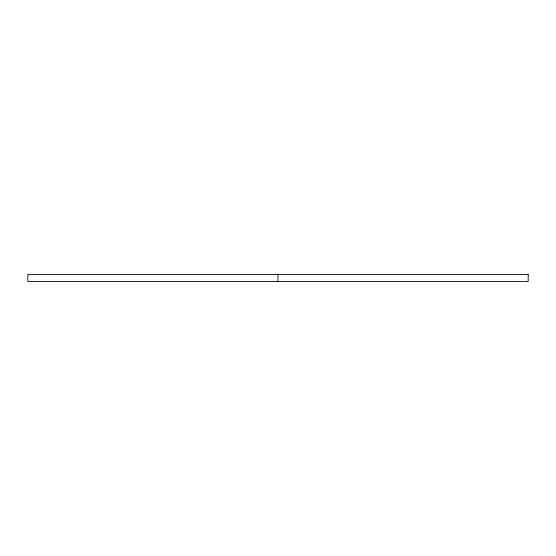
<?xml version="1.0" encoding="UTF-8"?>
<svg xmlns="http://www.w3.org/2000/svg" width="556" height="556" viewBox="0 0 556 556"><rect width="100%" height="100%" fill="white"/><g stroke="black" fill="none" stroke-linecap="round" stroke-linejoin="round"><path stroke-width="0.83" d="M277.944 274.476L277.944 281.524M528.2 274.476L27.8 274.476L27.8 281.524L528.2 281.524L528.2 274.476"/></g></svg>
